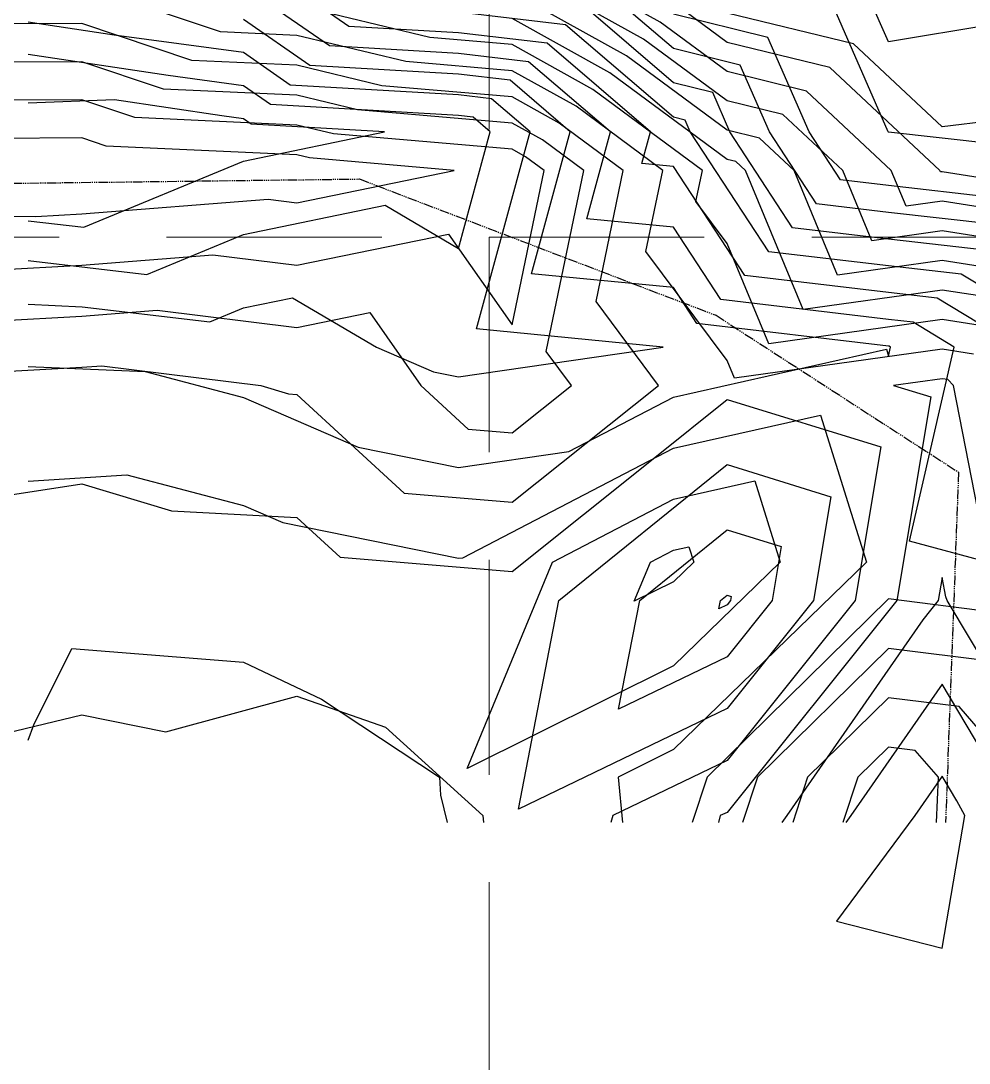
# Model space of a CAD drawing. Header units: inches. Extents: x 2468858 to 2474627, y 7110391 to 7114000.
# Drawn here: x 2470169.3 to 2470257.5, y 7111218.4 to 7111315.3 of the extents above; entities that cross this region are included whole.
import ezdxf

# ---------------------------------------------------------------- set-up
doc = ezdxf.new("R2010")
doc.units = ezdxf.units.IN
doc.header["$MEASUREMENT"] = 0
doc.linetypes.add('FL1', pattern=[1.2, 0.9, -0.075, 0, -0.075, 0, -0.075, 0, -0.075])
doc.linetypes.add('HIDDEN', pattern=[0.375, 0.25, -0.125])
for name, color, linetype in [('contours', 35, 'Continuous'), ('CREEK_FL', 250, 'FL1'), ('GRID', 254, 'HIDDEN'), ('SODDED LOT', 2, 'Continuous')]:
    doc.layers.add(name, color=color, linetype=linetype)

msp = doc.modelspace()

# ---------------------------------------------------------------- hatches: boundary and pattern name
at = {"layer": 'SODDED LOT'}
h = msp.add_hatch(dxfattribs=at)
h.set_pattern_fill('ANSI31', color=256, scale=30, style=0)
h.set_pattern_definition([(45, (0, 0), (-2.6516504294, 2.6516504294), [])])
h.paths.add_polyline_path([(2473645.39, 7113690.662), (2473644.98, 7113704.579), (2473380.055, 7113706.217), (2473375.551, 7113692.299), (2473381.693, 7113694.755), (2473634.334, 7113693.937)])
h.paths.add_polyline_path([(2473661.809, 7113026.941), (2473687.471, 7113025.608), (2473728.462, 7113019.278), (2473771.121, 7113012.615), (2473800.781, 7113000.621), (2473816.112, 7112991.959), (2473817.619, 7112992.3), (2473826.576, 7112958.987), (2473778.331, 7112869.435), (2473754.227, 7112818.273), (2473704.863, 7112707.307), (2473675.949, 7112628.52), (2473649.367, 7112551.597), (2473609.354, 7112401.129), (2473621.994, 7112397.241), (2473660.238, 7112541.419), (2473686.99, 7112623.569), (2473721.048, 7112713.976), (2473756.536, 7112795.8), (2473776.215, 7112842.137), (2473803.695, 7112892.8), (2473821.264, 7112931.754), (2473838.194, 7112953.92), (2473843.825, 7112970.358), (2473841.572, 7112984.994), (2473834.364, 7112995.802), (2473821.751, 7113003.457), (2473803.506, 7113011.563), (2473780.756, 7113020.12), (2473754.177, 7113027.776), (2473717.913, 7113032.729), (2473683.75, 7113037.762), (2473675.216, 7113037.54), (2473668.455, 7113034.66), (2473663.024, 7113029.009)])
h.paths.add_polyline_path([(2473971.465, 7113199.84), (2473953.303, 7113211.944), (2473941.195, 7113192.086), (2473861.097, 7113065.572), (2473810.525, 7113087.5), (2473761.172, 7113101.509), (2473720.958, 7113106.991), (2473697.201, 7113110.438), (2473674.116, 7113113.735), (2473679.513, 7113105.343), (2473686.708, 7113099.949), (2473703.497, 7113097.551), (2473742.472, 7113092.156), (2473787.443, 7113083.165), (2473826.418, 7113069.978), (2473851.002, 7113058.589), (2473862.395, 7113053.195), (2473874.387, 7113053.494), (2473885.779, 7113058.29), (2473895.973, 7113069.679), (2473937.946, 7113137.712), (2473969.871, 7113198.613)])
h.paths.add_polyline_path([(2474189.417, 7113705.552), (2474212.713, 7113695.294), (2474173.054, 7113585.508), (2474125.455, 7113471.585), (2474078.435, 7113374.029), (2473995.236, 7113231.376), (2473980.718, 7113211.839), (2473961.732, 7113224.12), (2474019.248, 7113316.226), (2474060.012, 7113393.26), (2474123.112, 7113524.999), (2474155.499, 7113608.174)])
h.paths.add_polyline_path([(2472149.873, 7113580.614), (2472139.149, 7113587.251), (2472148.341, 7113599.503), (2472129.956, 7113617.372), (2472301.037, 7113620.945), (2472421.049, 7113670.465), (2472435.859, 7113657.702), (2472418.496, 7113656.681), (2472386.322, 7113644.429), (2472349.553, 7113630.645), (2472301.037, 7113613.798), (2472253.543, 7113608.182), (2472206.049, 7113607.672), (2472182.046, 7113606.651), (2472168.769, 7113602.567), (2472156.001, 7113590.314)])
h.paths.add_polyline_path([(2472770.944, 7113693.31), (2472783.831, 7113696.402), (2473029.188, 7113695.371), (2473046.198, 7113689.703), (2473045.683, 7113705.677), (2472771.46, 7113707.223)])
h.paths.add_polyline_path([(2472613.256, 7113048.108), (2472742.649, 7113047.887), (2472742.87, 7112984.098), (2472740.212, 7112975.017), (2472732.235, 7112966.822), (2472722.708, 7112964.607), (2472628.322, 7112964.829), (2472620.346, 7112967.708), (2472615.693, 7112974.131), (2472614.142, 7112982.326), (2472613.256, 7112995.172)])
h.paths.add_polyline_path([(2471336.503, 7111475.41), (2471335.525, 7111275.422), (2470491.656, 7111254.319), (2470479.592, 7111328.941), (2470466.019, 7111461.602), (2470553.435, 7111470.896), (2470638.396, 7111473.121)])
h.paths.add_polyline_path([(2473446.67, 7112356.475), (2473471.901, 7112308.471), (2473532.945, 7112257.212), (2473501.202, 7112186.425), (2473329.467, 7112103.434), (2473116.222, 7112035.902), (2473103.199, 7112106.689), (2473072.635, 7112126.647), (2472815.114, 7111934.941), (2472802.329, 7111780.663), (2472622.312, 7111675.222), (2472617.639, 7111803.674), (2472501.022, 7111721.103), (2472320.824, 7111594.384), (2472182.919, 7111519.021), (2472068.918, 7111484.097), (2471932.851, 7111463.878), (2471923.658, 7111337.048), (2471693.816, 7111327.858), (2471696.081, 7111477.569), (2471836.919, 7111477.569), (2471858.778, 7111468.516), (2471876.578, 7111467.891), (2471898.126, 7111477.881), (2471906.245, 7111490.368), (2471909.368, 7111504.104), (2471908.119, 7111517.839), (2471903.747, 7111528.765), (2471899.687, 7111538.755), (2471899.784, 7111997.708), (2471902.818, 7112006.804), (2471908.608, 7112013.145), (2471915.227, 7112016.453), (2471926.257, 7112016.453), (2472502.65, 7112016.183), (2472510.043, 7112014.974), (2472516.227, 7112010.27), (2472519.857, 7112006.239), (2472597.233, 7111900.262), (2472601.633, 7111894.003), (2472601.971, 7111890.788), (2472601.971, 7111885.882), (2472602.141, 7111880.638), (2472603.494, 7111873.533), (2472605.525, 7111864.06), (2472610.94, 7111855.263), (2472618.725, 7111847.65), (2472625.663, 7111842.744), (2472634.125, 7111839.53), (2472648.17, 7111837.162), (2472661.032, 7111839.361), (2472670.847, 7111843.928), (2472681.248, 7111852.18), (2472689.318, 7111863.682), (2472693.244, 7111876.127), (2472698.538, 7111882.816), (2472979.471, 7112088.658), (2473047.701, 7112135.281), (2473102.113, 7112161.182), (2473168.616, 7112185.357), (2473235.478, 7112199.354), (2473286.974, 7112219.374), (2473338.947, 7112250.356), (2473378.045, 7112286.581), (2473406.654, 7112322.33), (2473434.971, 7112369.644)])
h.paths.add_polyline_path([(2469394.725, 7112321.676), (2469408.624, 7112317.353), (2469404.609, 7112306.546), (2469398.277, 7112300.525), (2469390.555, 7112297.129), (2469383.914, 7112297.746), (2469371.405, 7112301.143), (2469261.634, 7112337.751), (2469252.633, 7112344.022), (2469246.905, 7112352.883), (2469243.905, 7112361.063), (2469244.314, 7112369.379), (2469247.041, 7112379.876), (2469254.133, 7112392.282), (2469258.633, 7112404.825), (2469259.861, 7112413.959), (2469268.32, 7112441.055), (2469285.096, 7112497.601), (2469297.507, 7112549.941), (2469306.039, 7112604.22), (2469344.047, 7112603.833), (2469331.637, 7112539.473), (2469306.039, 7112437.894), (2469285.484, 7112378.575), (2469297.119, 7112353.374)])
h.paths.add_polyline_path([(2469215.25, 7111699.107), (2469133.16, 7111698.799), (2469133.122, 7111837.42), (2469136.779, 7111854.072), (2469131.497, 7111869.099), (2469132.542, 7111935.146), (2469148.788, 7112051.429), (2469175.431, 7112146.923), (2469214.079, 7112259.786), (2469218.218, 7112266.725), (2469223.725, 7112271.916), (2469228.76, 7112275.219), (2469234.896, 7112277.106), (2469242.606, 7112277.421), (2469249.214, 7112276.005), (2469256.451, 7112274.118), (2469362.496, 7112239.201), (2469368.947, 7112235.111), (2469372.093, 7112231.494), (2469374.611, 7112225.045), (2469375.555, 7112217.024), (2469372.566, 7112206.8), (2469260.699, 7112244.706), (2469237.571, 7112231.809), (2469223.883, 7112159.458), (2469213.798, 7112077.451), (2469211.785, 7111997.376), (2469212.59, 7111919.312)])
edge = h.paths.add_edge_path()
edge.add_line((2469946.693, 7111538.545), (2469944.938, 7111523.504))
edge.add_line((2469944.938, 7111523.504), (2469929.501, 7111368.536))
edge.add_line((2469929.501, 7111368.536), (2469627.825, 7111363.407))
edge.add_line((2469627.825, 7111363.407), (2469640.138, 7111528.556))
edge.add_line((2469640.138, 7111528.556), (2469611.098, 7111528.958))
edge.add_line((2469611.098, 7111528.958), (2469563.64, 7111542.058))
edge.add_line((2469563.64, 7111542.058), (2469395.722, 7111608.85))
edge.add_line((2469395.722, 7111608.85), (2469312.313, 7111524.841))
edge.add_line((2469312.313, 7111524.841), (2469259.937, 7111580.22))
edge.add_line((2469259.937, 7111580.22), (2469329.015, 7111646.449))
edge.add_line((2469329.015, 7111646.449), (2469327.644, 7111656.689))
edge.add_line((2469327.644, 7111656.689), (2469327.342, 7111668.014))
edge.add_line((2469327.342, 7111668.014), (2469328.702, 7111676.319))
edge.add_line((2469328.702, 7111676.319), (2469331.572, 7111684.926))
edge.add_line((2469331.572, 7111684.926), (2469335.65, 7111692.023))
edge.add_line((2469335.65, 7111692.023), (2469336.859, 7111699.724))
edge.add_line((2469336.859, 7111699.724), (2469350.604, 7111699.875))
edge.add_line((2469350.604, 7111699.875), (2469349.094, 7111695.194))
edge.add_line((2469349.094, 7111695.194), (2469344.26, 7111688.248))
edge.add_line((2469344.26, 7111688.248), (2469339.88, 7111679.792))
edge.add_arc((2469382.623, 7111662.985), 45.929, 158.53426, 290.61035)
edge.add_arc((2469402.887, 7111601.899), 18.555, 61.3608, 102.7575, ccw=False)
edge.add_line((2469411.78, 7111618.184), (2469554.003, 7111560.869))
edge.add_line((2469554.003, 7111560.869), (2469580.434, 7111552.505))
edge.add_line((2469580.434, 7111552.505), (2469597.928, 7111547.753))
edge.add_line((2469597.928, 7111547.753), (2469618.844, 7111543.761))
edge.add_line((2469618.844, 7111543.761), (2469652.776, 7111539.883))
edge.add_line((2469652.776, 7111539.883), (2469702.999, 7111539.883))
edge.add_line((2469702.999, 7111539.883), (2469903.741, 7111540.586))
edge.add_line((2469903.741, 7111540.586), (2469929.647, 7111539.769))
edge.add_line((2469929.647, 7111539.769), (2469946.693, 7111538.545))

# ---------------------------------------------------------------- linework, layer by layer
at = {"layer": 'contours', "color": 35}
for p, q in [((2470199.817, 7111314.817, 574), (2470190, 7111321.615, 574)), ((2470199.817, 7111314.817, 574), (2470190, 7111321.615, 574)), ((2470228.77, 7111315.204, 578), (2470217.561, 7111321.423, 578)), ((2470250, 7111313.369, 581), (2470246.461, 7111321.461, 581)), ((2470250, 7111313.369, 581), (2470246.461, 7111321.461, 581)), ((2470227.206, 7111313.64, 577), (2470214.989, 7111320.418, 577)), ((2470187.872, 7111314.306, 573), (2470174.989, 7111318.623, 573)), ((2470197.998, 7111312.998, 573), (2470190, 7111318.536, 573)), ((2470197.998, 7111312.998, 573), (2470190, 7111318.536, 573)), ((2470230, 7111312.75, 577), (2470223.403, 7111318.403, 577)), ((2470230, 7111312.75, 577), (2470223.403, 7111318.403, 577)), ((2470249.978, 7111305, 580), (2470243.9, 7111318.9, 580)), ((2470225.642, 7111312.076, 576), (2470214.989, 7111317.986, 576)), ((2470207.345, 7111313.779, 574), (2470194.989, 7111316.755, 574)), ((2470230, 7111309.556, 576), (2470221.683, 7111316.683, 576)), ((2470230, 7111309.556, 576), (2470221.683, 7111316.683, 576)), ((2470234.989, 7111313.328, 579), (2470230.334, 7111316.768, 579)), ((2470196.179, 7111311.179, 572), (2470190, 7111315.457, 572)), ((2470196.179, 7111311.179, 572), (2470190, 7111315.457, 572)), ((2470219.963, 7111314.963, 575), (2470210, 7111316.149, 575)), ((2470224.077, 7111310.511, 575), (2470214.989, 7111315.554, 575)), ((2470238.777, 7111313.777, 578), (2470230, 7111315.943, 578)), ((2470238.777, 7111313.777, 578), (2470230, 7111315.943, 578)), ((2470246.746, 7111313.18, 580), (2470234.989, 7111316.049, 580)), ((2470174.989, 7111315.078, 572), (2470168.615, 7111315.049, 572)), ((2470177.994, 7111314.005, 571), (2470170, 7111315.207, 571)), ((2470177.994, 7111314.005, 571), (2470170, 7111315.207, 571)), ((2470185.216, 7111311.65, 572), (2470174.989, 7111315.078, 572)), ((2470210, 7111314.224, 574), (2470199.817, 7111314.817, 574)), ((2470210, 7111314.224, 574), (2470199.817, 7111314.817, 574)), ((2470230, 7111306.362, 575), (2470219.963, 7111314.963, 575)), ((2470234.989, 7111310.608, 578), (2470228.77, 7111315.204, 578)), ((2470260.039, 7111315.039, 581), (2470250, 7111313.369, 581)), ((2470260.039, 7111315.039, 581), (2470250, 7111313.369, 581)), ((2470190, 7111312.379, 571), (2470177.994, 7111314.005, 571)), ((2470190, 7111312.379, 571), (2470177.994, 7111314.005, 571)), ((2470194.989, 7111313.976, 573), (2470187.872, 7111314.306, 573)), ((2470205.105, 7111311.539, 573), (2470194.989, 7111313.976, 573)), ((2470214.989, 7111313.121, 574), (2470207.345, 7111313.779, 574)), ((2470218.243, 7111313.243, 574), (2470210, 7111314.224, 574)), ((2470218.243, 7111313.243, 574), (2470210, 7111314.224, 574)), ((2470234.989, 7111307.887, 577), (2470227.206, 7111313.64, 577)), ((2470242.615, 7111305, 578), (2470238.777, 7111313.777, 578)), ((2470242.615, 7111305, 578), (2470238.777, 7111313.777, 578)), ((2470210, 7111312.299, 573), (2470197.998, 7111312.998, 573)), ((2470210, 7111312.299, 573), (2470197.998, 7111312.998, 573)), ((2470222.513, 7111308.947, 574), (2470214.989, 7111313.121, 574)), ((2470227.862, 7111305, 574), (2470218.243, 7111313.243, 574)), ((2470227.862, 7111305, 574), (2470218.243, 7111313.243, 574)), ((2470236.215, 7111311.215, 577), (2470230, 7111312.75, 577)), ((2470236.215, 7111311.215, 577), (2470230, 7111312.75, 577)), ((2470244.559, 7111310.993, 579), (2470234.989, 7111313.328, 579)), ((2470254.989, 7111305.467, 580), (2470246.746, 7111313.18, 580)), ((2470174.989, 7111311.532, 571), (2470165.053, 7111311.487, 571)), ((2470183.003, 7111310.248, 570), (2470170, 7111312.204, 570)), ((2470182.56, 7111308.994, 571), (2470174.989, 7111311.532, 571)), ((2470194.989, 7111311.197, 572), (2470185.216, 7111311.65, 572)), ((2470194.36, 7111309.36, 571), (2470190, 7111312.379, 571)), ((2470194.36, 7111309.36, 571), (2470190, 7111312.379, 571)), ((2470214.989, 7111310.689, 573), (2470205.105, 7111311.539, 573)), ((2470216.523, 7111311.523, 573), (2470210, 7111312.299, 573)), ((2470216.523, 7111311.523, 573), (2470210, 7111312.299, 573)), ((2470224.134, 7111305, 573), (2470216.523, 7111311.523, 573)), ((2470224.134, 7111305, 573), (2470216.523, 7111311.523, 573)), ((2470234.989, 7111305.167, 576), (2470225.642, 7111312.076, 576)), ((2470202.866, 7111309.3, 572), (2470194.989, 7111311.197, 572)), ((2470210, 7111310.375, 572), (2470196.179, 7111311.179, 572)), ((2470210, 7111310.375, 572), (2470196.179, 7111311.179, 572)), ((2470220.949, 7111307.383, 573), (2470214.989, 7111310.689, 573)), ((2470234.989, 7111302.446, 575), (2470224.077, 7111310.511, 575)), ((2470242.372, 7111308.806, 578), (2470234.989, 7111310.608, 578)), ((2470238.933, 7111305, 577), (2470236.215, 7111311.215, 577)), ((2470238.933, 7111305, 577), (2470236.215, 7111311.215, 577)), ((2470254.787, 7111301.423, 579), (2470244.559, 7111310.993, 579)), ((2470190, 7111309.3, 570), (2470183.003, 7111310.248, 570)), ((2470214.803, 7111309.803, 572), (2470210, 7111310.375, 572)), ((2470214.803, 7111309.803, 572), (2470210, 7111310.375, 572)), ((2470220.407, 7111305, 572), (2470214.803, 7111309.803, 572)), ((2470220.407, 7111305, 572), (2470214.803, 7111309.803, 572)), ((2470233.654, 7111308.654, 576), (2470230, 7111309.556, 576)), ((2470233.654, 7111308.654, 576), (2470230, 7111309.556, 576)), ((2470194.989, 7111308.419, 571), (2470182.56, 7111308.994, 571)), ((2470192.541, 7111307.541, 570), (2470190, 7111309.3, 570)), ((2470210, 7111308.45, 571), (2470194.36, 7111309.36, 571)), ((2470210, 7111308.45, 571), (2470194.36, 7111309.36, 571)), ((2470214.989, 7111308.257, 572), (2470202.866, 7111309.3, 572)), ((2470232.693, 7111301.423, 574), (2470222.513, 7111308.947, 574)), ((2470235.251, 7111305, 576), (2470233.654, 7111308.654, 576)), ((2470235.251, 7111305, 576), (2470233.654, 7111308.654, 576)), ((2470250.263, 7111301.423, 578), (2470242.372, 7111308.806, 578)), ((2470174.989, 7111307.986, 570), (2470161.491, 7111307.925, 570)), ((2470178.031, 7111307.992, 569), (2470170, 7111307.674, 569)), ((2470178.031, 7111307.992, 569), (2470170, 7111307.674, 569)), ((2470179.904, 7111306.338, 570), (2470174.989, 7111307.986, 570)), ((2470188.013, 7111306.49, 569), (2470178.031, 7111307.992, 569)), ((2470188.013, 7111306.49, 569), (2470178.031, 7111307.992, 569)), ((2470200.626, 7111307.06, 571), (2470194.989, 7111308.419, 571)), ((2470213.083, 7111308.083, 571), (2470210, 7111308.45, 571)), ((2470213.083, 7111308.083, 571), (2470210, 7111308.45, 571)), ((2470216.68, 7111305, 571), (2470213.083, 7111308.083, 571)), ((2470216.68, 7111305, 571), (2470213.083, 7111308.083, 571)), ((2470219.384, 7111305.818, 572), (2470214.989, 7111308.257, 572)), ((2470240.185, 7111306.619, 577), (2470234.989, 7111307.887, 577)), ((2470210, 7111306.525, 570), (2470192.541, 7111307.541, 570)), ((2470214.989, 7111305.825, 571), (2470200.626, 7111307.06, 571)), ((2470229.012, 7111301.423, 573), (2470220.949, 7111307.383, 573)), ((2470245.739, 7111301.423, 577), (2470240.185, 7111306.619, 577)), ((2470194.989, 7111305.64, 570), (2470179.904, 7111306.338, 570)), ((2470190, 7111306.221, 569), (2470188.013, 7111306.49, 569)), ((2470190, 7111306.221, 569), (2470188.013, 7111306.49, 569)), ((2470190.722, 7111305.722, 569), (2470190, 7111306.221, 569)), ((2470190.722, 7111305.722, 569), (2470190, 7111306.221, 569)), ((2470203.125, 7111305, 569), (2470190.722, 7111305.722, 569)), ((2470203.125, 7111305, 569), (2470190.722, 7111305.722, 569)), ((2470211.363, 7111306.363, 570), (2470210, 7111306.525, 570)), ((2470212.953, 7111305, 570), (2470211.363, 7111306.363, 570)), ((2470217.82, 7111304.254, 571), (2470214.989, 7111305.825, 571)), ((2470225.332, 7111301.423, 572), (2470219.384, 7111305.818, 572)), ((2470231.092, 7111306.092, 575), (2470230, 7111306.362, 575)), ((2470231.57, 7111305, 575), (2470231.092, 7111306.092, 575)), ((2470259.613, 7111306.047, 580), (2470254.989, 7111305.467, 580)), ((2470190, 7111302.292, 569), (2470203.125, 7111305, 569)), ((2470190, 7111302.292, 569), (2470203.125, 7111305, 569)), ((2470198.387, 7111304.821, 570), (2470194.989, 7111305.64, 570)), ((2470214.989, 7111303.393, 570), (2470198.387, 7111304.821, 570)), ((2470210, 7111294.175, 570), (2470212.953, 7111305, 570)), ((2470211.684, 7111286.684, 571), (2470216.68, 7111305, 571)), ((2470211.684, 7111286.684, 571), (2470216.68, 7111305, 571)), ((2470216.809, 7111291.809, 572), (2470220.407, 7111305, 572)), ((2470216.809, 7111291.809, 572), (2470220.407, 7111305, 572)), ((2470221.934, 7111296.934, 573), (2470224.134, 7111305, 573)), ((2470221.934, 7111296.934, 573), (2470224.134, 7111305, 573)), ((2470227.06, 7111302.06, 574), (2470227.862, 7111305, 574)), ((2470227.06, 7111302.06, 574), (2470227.862, 7111305, 574)), ((2470238.863, 7111293.863, 575), (2470231.57, 7111305, 575)), ((2470237.998, 7111304.432, 576), (2470234.989, 7111305.167, 576)), ((2470241.088, 7111296.088, 576), (2470235.251, 7111305, 576)), ((2470241.088, 7111296.088, 576), (2470235.251, 7111305, 576)), ((2470243.312, 7111298.312, 577), (2470238.933, 7111305, 577)), ((2470243.312, 7111298.312, 577), (2470238.933, 7111305, 577)), ((2470245.537, 7111300.537, 578), (2470242.615, 7111305, 578)), ((2470245.537, 7111300.537, 578), (2470242.615, 7111305, 578)), ((2470249.987, 7111304.987, 580), (2470249.978, 7111305, 580)), ((2470250, 7111304.985, 580), (2470249.987, 7111304.987, 580)), ((2470267.94, 7111302.94, 580), (2470250, 7111304.985, 580)), ((2470174.989, 7111304.44, 569), (2470157.929, 7111304.362, 569)), ((2470177.249, 7111303.683, 569), (2470174.989, 7111304.44, 569)), ((2470221.651, 7111301.423, 571), (2470217.82, 7111304.254, 571)), ((2470241.215, 7111301.423, 576), (2470237.998, 7111304.432, 576)), ((2470194.989, 7111302.861, 569), (2470177.249, 7111303.683, 569)), ((2470196.147, 7111302.581, 569), (2470194.989, 7111302.861, 569)), ((2470216.256, 7111302.69, 570), (2470214.989, 7111303.393, 570)), ((2470175.15, 7111296.137, 569), (2470190, 7111302.292, 569)), ((2470175.15, 7111296.137, 569), (2470190, 7111302.292, 569)), ((2470209.62, 7111301.423, 569), (2470196.147, 7111302.581, 569)), ((2470217.97, 7111301.423, 570), (2470216.256, 7111302.69, 570)), ((2470230, 7111301.775, 574), (2470227.06, 7111302.06, 574)), ((2470230, 7111301.775, 574), (2470227.06, 7111302.06, 574)), ((2470236.638, 7111291.638, 574), (2470230, 7111301.775, 574)), ((2470236.638, 7111291.638, 574), (2470230, 7111301.775, 574)), ((2470235.812, 7111302.246, 575), (2470234.989, 7111302.446, 575)), ((2470236.691, 7111301.423, 575), (2470235.812, 7111302.246, 575)), ((2470194.989, 7111298.419, 569), (2470209.62, 7111301.423, 569)), ((2470214.989, 7111287.049, 570), (2470217.97, 7111301.423, 570)), ((2470218.16, 7111284.594, 571), (2470221.651, 7111301.423, 571)), ((2470222.804, 7111289.238, 572), (2470225.332, 7111301.423, 572)), ((2470227.448, 7111293.882, 573), (2470229.012, 7111301.423, 573)), ((2470232.092, 7111298.526, 574), (2470232.693, 7111301.423, 574)), ((2470242.06, 7111288.494, 575), (2470236.691, 7111301.423, 575)), ((2470245.257, 7111291.691, 576), (2470241.215, 7111301.423, 576)), ((2470248.453, 7111294.887, 577), (2470245.739, 7111301.423, 577)), ((2470251.65, 7111298.084, 578), (2470250.263, 7111301.423, 578)), ((2470254.846, 7111301.28, 579), (2470254.787, 7111301.423, 579)), ((2470254.989, 7111301.3, 579), (2470254.846, 7111301.28, 579)), ((2470272.163, 7111298.597, 579), (2470254.989, 7111301.3, 579)), ((2470250, 7111300.009, 578), (2470245.537, 7111300.537, 578)), ((2470250, 7111300.009, 578), (2470245.537, 7111300.537, 578)), ((2470263.473, 7111298.473, 578), (2470250, 7111300.009, 578)), ((2470263.473, 7111298.473, 578), (2470250, 7111300.009, 578)), ((2470174.989, 7111297.378, 569), (2470192.317, 7111298.751, 569)), ((2470190, 7111295.464, 570), (2470203.185, 7111298.185, 570)), ((2470192.317, 7111298.751, 569), (2470194.989, 7111298.419, 569)), ((2470203.185, 7111298.185, 570), (2470210, 7111294.175, 570)), ((2470234.989, 7111294.629, 574), (2470232.092, 7111298.526, 574)), ((2470250, 7111297.521, 577), (2470243.312, 7111298.312, 577)), ((2470250, 7111297.521, 577), (2470243.312, 7111298.312, 577)), ((2470254.989, 7111298.551, 578), (2470251.65, 7111298.084, 578)), ((2470269.787, 7111296.221, 578), (2470254.989, 7111298.551, 578)), ((2470154.989, 7111297.242, 569), (2470170.706, 7111297.14, 569)), ((2470170.706, 7111297.14, 569), (2470174.989, 7111297.378, 569)), ((2470230, 7111296.153, 573), (2470221.934, 7111296.934, 573)), ((2470230, 7111296.153, 573), (2470221.934, 7111296.934, 573)), ((2470261.24, 7111296.24, 577), (2470250, 7111297.521, 577)), ((2470261.24, 7111296.24, 577), (2470250, 7111297.521, 577)), ((2470170, 7111296.747, 569), (2470175.15, 7111296.137, 569)), ((2470170, 7111296.747, 569), (2470175.15, 7111296.137, 569)), ((2470234.413, 7111289.413, 573), (2470230, 7111296.153, 573)), ((2470234.413, 7111289.413, 573), (2470230, 7111296.153, 573)), ((2470250, 7111295.033, 576), (2470241.088, 7111296.088, 576)), ((2470250, 7111295.033, 576), (2470241.088, 7111296.088, 576)), ((2470181.014, 7111291.74, 570), (2470190, 7111295.464, 570)), ((2470194.989, 7111292.615, 570), (2470209.072, 7111295.506, 570)), ((2470209.072, 7111295.506, 570), (2470214.989, 7111287.049, 570)), ((2470254.989, 7111295.801, 577), (2470248.453, 7111294.887, 577)), ((2470259.006, 7111294.006, 576), (2470250, 7111295.033, 576)), ((2470259.006, 7111294.006, 576), (2470250, 7111295.033, 576)), ((2470267.412, 7111293.845, 577), (2470254.989, 7111295.801, 577)), ((2470238.864, 7111285.298, 574), (2470234.989, 7111294.629, 574)), ((2470170, 7111293.044, 570), (2470181.014, 7111291.74, 570)), ((2470174.989, 7111292.624, 570), (2470187.154, 7111293.588, 570)), ((2470187.154, 7111293.588, 570), (2470194.989, 7111292.615, 570)), ((2470234.989, 7111283.735, 573), (2470227.448, 7111293.882, 573)), ((2470250, 7111292.545, 575), (2470238.863, 7111293.863, 575)), ((2470254.989, 7111293.052, 576), (2470245.257, 7111291.691, 576)), ((2470265.036, 7111291.47, 576), (2470254.989, 7111293.052, 576)), ((2470165.673, 7111292.107, 570), (2470174.989, 7111292.624, 570)), ((2470256.773, 7111291.773, 575), (2470250, 7111292.545, 575)), ((2470230, 7111290.531, 572), (2470216.809, 7111291.809, 572)), ((2470230, 7111290.531, 572), (2470216.809, 7111291.809, 572)), ((2470250, 7111290.057, 574), (2470236.638, 7111291.638, 574)), ((2470250, 7111290.057, 574), (2470236.638, 7111291.638, 574)), ((2470267.9, 7111285, 575), (2470256.773, 7111291.773, 575)), ((2470232.189, 7111287.189, 572), (2470230, 7111290.531, 572)), ((2470232.189, 7111287.189, 572), (2470230, 7111290.531, 572)), ((2470254.989, 7111290.302, 575), (2470242.06, 7111288.494, 575)), ((2470262.66, 7111289.094, 575), (2470254.989, 7111290.302, 575)), ((2470190, 7111288.637, 571), (2470194.582, 7111289.582, 571)), ((2470190, 7111288.637, 571), (2470194.582, 7111289.582, 571)), ((2470194.582, 7111289.582, 571), (2470202.37, 7111285, 571)), ((2470194.582, 7111289.582, 571), (2470202.37, 7111285, 571)), ((2470228.612, 7111281.423, 572), (2470222.804, 7111289.238, 572)), ((2470250, 7111287.569, 573), (2470234.413, 7111289.413, 573)), ((2470250, 7111287.569, 573), (2470234.413, 7111289.413, 573)), ((2470254.54, 7111289.54, 574), (2470250, 7111290.057, 574)), ((2470254.54, 7111289.54, 574), (2470250, 7111290.057, 574)), ((2470261.998, 7111285, 574), (2470254.54, 7111289.54, 574)), ((2470261.998, 7111285, 574), (2470254.54, 7111289.54, 574)), ((2470170, 7111288.973, 571), (2470175.007, 7111288.748, 571)), ((2470170, 7111288.973, 571), (2470175.007, 7111288.748, 571)), ((2470174.989, 7111287.87, 571), (2470181.991, 7111288.425, 571)), ((2470175.007, 7111288.748, 571), (2470186.877, 7111287.342, 571)), ((2470175.007, 7111288.748, 571), (2470186.877, 7111287.342, 571)), ((2470181.991, 7111288.425, 571), (2470194.989, 7111286.81, 571)), ((2470186.877, 7111287.342, 571), (2470190, 7111288.637, 571)), ((2470186.877, 7111287.342, 571), (2470190, 7111288.637, 571)), ((2470194.989, 7111286.81, 571), (2470201.768, 7111288.202, 571)), ((2470201.768, 7111288.202, 571), (2470206.511, 7111281.423, 571)), ((2470160.641, 7111287.075, 571), (2470174.989, 7111287.87, 571)), ((2470254.989, 7111287.552, 574), (2470238.864, 7111285.298, 574)), ((2470252.306, 7111287.306, 573), (2470250, 7111287.569, 573)), ((2470252.306, 7111287.306, 573), (2470250, 7111287.569, 573)), ((2470256.095, 7111285, 573), (2470252.306, 7111287.306, 573)), ((2470256.095, 7111285, 573), (2470252.306, 7111287.306, 573)), ((2470260.285, 7111286.719, 574), (2470254.989, 7111287.552, 574)), ((2470229.057, 7111285, 571), (2470211.684, 7111286.684, 571)), ((2470229.057, 7111285, 571), (2470211.684, 7111286.684, 571)), ((2470250, 7111285.081, 572), (2470232.189, 7111287.189, 572)), ((2470250, 7111285.081, 572), (2470232.189, 7111287.189, 572)), ((2470202.37, 7111285, 571), (2470207.697, 7111282.697, 571)), ((2470202.37, 7111285, 571), (2470207.697, 7111282.697, 571)), ((2470210, 7111282.228, 571), (2470229.057, 7111285, 571)), ((2470210, 7111282.228, 571), (2470229.057, 7111285, 571)), ((2470220.517, 7111281.423, 571), (2470218.16, 7111284.594, 571)), ((2470230, 7111280.335, 572), (2470249.8, 7111284.8, 572)), ((2470230, 7111280.335, 572), (2470249.8, 7111284.8, 572)), ((2470254.989, 7111284.803, 573), (2470235.667, 7111282.101, 573)), ((2470249.8, 7111284.8, 572), (2470250, 7111284.162, 572)), ((2470249.8, 7111284.8, 572), (2470250, 7111284.162, 572)), ((2470250.073, 7111285.073, 572), (2470250, 7111285.081, 572)), ((2470250.073, 7111285.073, 572), (2470250, 7111285.081, 572)), ((2470250, 7111284.162, 572), (2470250.193, 7111285, 572)), ((2470250, 7111284.162, 572), (2470250.193, 7111285, 572)), ((2470250.193, 7111285, 572), (2470250.073, 7111285.073, 572)), ((2470250.193, 7111285, 572), (2470250.073, 7111285.073, 572)), ((2470251.939, 7111266.939, 573), (2470256.095, 7111285, 573)), ((2470251.939, 7111266.939, 573), (2470256.095, 7111285, 573)), ((2470257.909, 7111284.343, 573), (2470254.989, 7111284.803, 573)), ((2470235.667, 7111282.101, 573), (2470234.989, 7111283.735, 573)), ((2470155.608, 7111282.042, 572), (2470174.989, 7111283.116, 572)), ((2470170, 7111283.203, 572), (2470180.858, 7111282.715, 572)), ((2470170, 7111283.203, 572), (2470180.858, 7111282.715, 572)), ((2470174.989, 7111283.116, 572), (2470176.828, 7111283.262, 572)), ((2470176.828, 7111283.262, 572), (2470191.634, 7111281.423, 572)), ((2470180.858, 7111282.715, 572), (2470190, 7111280.308, 572)), ((2470180.858, 7111282.715, 572), (2470190, 7111280.308, 572)), ((2470207.697, 7111282.697, 571), (2470210, 7111282.228, 571)), ((2470207.697, 7111282.697, 571), (2470210, 7111282.228, 571)), ((2470191.634, 7111281.423, 572), (2470194.207, 7111280.641, 572)), ((2470206.511, 7111281.423, 571), (2470210.923, 7111277.357, 571)), ((2470214.989, 7111270.577, 572), (2470228.612, 7111281.423, 572)), ((2470214.989, 7111277.022, 571), (2470220.517, 7111281.423, 571)), ((2470254.989, 7111282.053, 572), (2470250.478, 7111281.423, 572)), ((2470250.478, 7111281.423, 572), (2470253.924, 7111280.358, 572)), ((2470255.534, 7111281.967, 572), (2470254.989, 7111282.053, 572)), ((2470256.032, 7111281.423, 572), (2470255.534, 7111281.967, 572)), ((2470259.145, 7111265.579, 572), (2470256.032, 7111281.423, 572)), ((2470194.207, 7111280.641, 572), (2470194.989, 7111280.601, 572)), ((2470194.989, 7111280.601, 572), (2470204.97, 7111271.404, 572)), ((2470190, 7111280.308, 572), (2470200.688, 7111275.688, 572)), ((2470190, 7111280.308, 572), (2470200.688, 7111275.688, 572)), ((2470220.286, 7111275.286, 572), (2470230, 7111280.335, 572)), ((2470220.286, 7111275.286, 572), (2470230, 7111280.335, 572)), ((2470228.278, 7111274.712, 573), (2470234.989, 7111280.133, 573)), ((2470234.989, 7111280.133, 573), (2470249.285, 7111275.719, 573)), ((2470253.924, 7111280.358, 572), (2470250.765, 7111261.423, 572)), ((2470230, 7111275.593, 573), (2470243.678, 7111278.678, 573)), ((2470230, 7111275.593, 573), (2470243.678, 7111278.678, 573)), ((2470243.678, 7111278.678, 573), (2470247.966, 7111265, 573)), ((2470243.678, 7111278.678, 573), (2470247.966, 7111265, 573)), ((2470210.923, 7111277.357, 571), (2470214.989, 7111277.022, 571)), ((2470200.688, 7111275.688, 572), (2470210, 7111273.79, 572)), ((2470200.688, 7111275.688, 572), (2470210, 7111273.79, 572)), ((2470249.285, 7111275.719, 573), (2470246.899, 7111261.423, 573)), ((2470210, 7111273.79, 572), (2470220.286, 7111275.286, 572)), ((2470210, 7111273.79, 572), (2470220.286, 7111275.286, 572)), ((2470210.412, 7111265.412, 573), (2470230, 7111275.593, 573)), ((2470210.412, 7111265.412, 573), (2470230, 7111275.593, 573)), ((2470214.989, 7111264.133, 573), (2470228.278, 7111274.712, 573)), ((2470219.345, 7111261.423, 574), (2470234.989, 7111274.061, 574)), ((2470234.989, 7111274.061, 574), (2470244.645, 7111271.079, 574)), ((2470170, 7111272.54, 573), (2470179.176, 7111273.118, 573)), ((2470170, 7111272.54, 573), (2470179.176, 7111273.118, 573)), ((2470179.176, 7111273.118, 573), (2470190, 7111270.269, 573)), ((2470179.176, 7111273.118, 573), (2470190, 7111270.269, 573)), ((2470164.161, 7111270.594, 573), (2470174.989, 7111272.287, 573)), ((2470174.989, 7111272.287, 573), (2470183.322, 7111269.756, 573)), ((2470230, 7111270.852, 574), (2470237.555, 7111272.555, 574)), ((2470230, 7111270.852, 574), (2470237.555, 7111272.555, 574)), ((2470237.555, 7111272.555, 574), (2470239.924, 7111265, 574)), ((2470237.555, 7111272.555, 574), (2470239.924, 7111265, 574)), ((2470204.97, 7111271.404, 572), (2470214.989, 7111270.577, 572)), ((2470218.742, 7111265, 574), (2470230, 7111270.852, 574)), ((2470218.742, 7111265, 574), (2470230, 7111270.852, 574)), ((2470244.645, 7111271.079, 574), (2470243.033, 7111261.423, 574)), ((2470190, 7111270.269, 573), (2470193.678, 7111268.678, 573)), ((2470190, 7111270.269, 573), (2470193.678, 7111268.678, 573)), ((2470183.322, 7111269.756, 573), (2470194.989, 7111269.162, 573)), ((2470194.989, 7111269.162, 573), (2470199.016, 7111265.45, 573)), ((2470193.678, 7111268.678, 573), (2470210, 7111265.352, 573)), ((2470193.678, 7111268.678, 573), (2470210, 7111265.352, 573)), ((2470226.862, 7111261.423, 575), (2470234.989, 7111267.988, 575)), ((2470234.989, 7111267.988, 575), (2470240.005, 7111266.439, 575)), ((2470259.202, 7111265, 573), (2470251.939, 7111266.939, 573)), ((2470259.202, 7111265, 573), (2470251.939, 7111266.939, 573)), ((2470227.865, 7111265, 575), (2470230, 7111266.11, 575)), ((2470230, 7111266.11, 575), (2470231.433, 7111266.433, 575)), ((2470231.433, 7111266.433, 575), (2470231.882, 7111265, 575)), ((2470240.005, 7111266.439, 575), (2470239.168, 7111261.423, 575)), ((2470199.016, 7111265.45, 573), (2470214.989, 7111264.133, 573)), ((2470210, 7111265.352, 573), (2470210.412, 7111265.412, 573)), ((2470210, 7111265.352, 573), (2470210.412, 7111265.412, 573)), ((2470210.816, 7111245.816, 574), (2470218.742, 7111265, 574)), ((2470210.816, 7111245.816, 574), (2470218.742, 7111265, 574)), ((2470226.362, 7111261.362, 575), (2470227.865, 7111265, 575)), ((2470231.882, 7111265, 575), (2470230, 7111263.173, 575)), ((2470247.966, 7111265, 573), (2470230, 7111247.563, 573)), ((2470239.924, 7111265, 574), (2470230, 7111255.368, 574)), ((2470247.966, 7111265, 573), (2470230, 7111247.563, 573)), ((2470239.924, 7111265, 574), (2470230, 7111255.368, 574)), ((2470230, 7111263.173, 575), (2470226.362, 7111261.362, 575)), ((2470254.989, 7111263.57, 571), (2470254.63, 7111261.423, 571)), ((2470255.341, 7111261.775, 571), (2470254.989, 7111263.57, 571)), ((2470215.579, 7111242.013, 574), (2470219.345, 7111261.423, 574)), ((2470224.905, 7111251.339, 575), (2470226.862, 7111261.423, 575)), ((2470250, 7111261.57, 572), (2470233.138, 7111245, 572)), ((2470250, 7111261.57, 572), (2470233.138, 7111245, 572)), ((2470234.232, 7111260.666, 576), (2470234.379, 7111261.423, 576)), ((2470234.379, 7111261.423, 576), (2470234.989, 7111261.915, 576)), ((2470234.989, 7111261.915, 576), (2470235.365, 7111261.799, 576)), ((2470239.168, 7111261.423, 575), (2470234.989, 7111256.205, 575)), ((2470246.899, 7111261.423, 573), (2470234.989, 7111246.553, 573)), ((2470250.765, 7111261.423, 572), (2470234.989, 7111241.728, 572)), ((2470243.033, 7111261.423, 574), (2470234.989, 7111251.379, 574)), ((2470235.302, 7111261.423, 576), (2470234.989, 7111261.031, 576)), ((2470235.365, 7111261.799, 576), (2470235.302, 7111261.423, 576)), ((2470264.713, 7111259.713, 572), (2470250, 7111261.57, 572)), ((2470264.713, 7111259.713, 572), (2470250, 7111261.57, 572)), ((2470254.63, 7111261.423, 571), (2470253.188, 7111259.622, 571)), ((2470255.461, 7111261.423, 571), (2470255.341, 7111261.775, 571)), ((2470262.748, 7111249.182, 571), (2470255.461, 7111261.423, 571)), ((2470234.989, 7111261.031, 576), (2470234.232, 7111260.666, 576)), ((2470253.188, 7111259.622, 571), (2470240.555, 7111241.423, 571)), ((2470170.514, 7111249.872, 574), (2470174.058, 7111256.957, 574)), ((2470170.514, 7111249.872, 574), (2470174.058, 7111256.957, 574)), ((2470174.058, 7111256.957, 574), (2470190, 7111255.695, 574)), ((2470174.058, 7111256.957, 574), (2470190, 7111255.695, 574)), ((2470250, 7111256.979, 571), (2470237.81, 7111245, 571)), ((2470250, 7111256.979, 571), (2470237.81, 7111245, 571)), ((2470260.637, 7111255.637, 571), (2470250, 7111256.979, 571)), ((2470260.637, 7111255.637, 571), (2470250, 7111256.979, 571)), ((2470190, 7111255.695, 574), (2470197.26, 7111252.26, 574)), ((2470190, 7111255.695, 574), (2470197.26, 7111252.26, 574)), ((2470230, 7111255.368, 574), (2470210.816, 7111245.816, 574)), ((2470230, 7111255.368, 574), (2470210.816, 7111245.816, 574)), ((2470234.989, 7111256.205, 575), (2470224.905, 7111251.339, 575)), ((2470254.989, 7111253.657, 570), (2470246.496, 7111241.423, 570)), ((2470259.554, 7111245.988, 570), (2470254.989, 7111253.657, 570)), ((2470182.783, 7111249.217, 574), (2470194.989, 7111252.541, 574)), ((2470194.989, 7111252.541, 574), (2470203.215, 7111249.649, 574)), ((2470250, 7111252.388, 570), (2470242.481, 7111245, 570)), ((2470256.56, 7111251.56, 570), (2470250, 7111252.388, 570)), ((2470197.26, 7111252.26, 574), (2470208.246, 7111245, 574)), ((2470197.26, 7111252.26, 574), (2470208.246, 7111245, 574)), ((2470234.989, 7111251.379, 574), (2470215.579, 7111242.013, 574)), ((2470262.246, 7111245, 570), (2470256.56, 7111251.56, 570)), ((2470160.978, 7111247.412, 574), (2470174.989, 7111250.791, 574)), ((2470174.989, 7111250.791, 574), (2470182.783, 7111249.217, 574)), ((2470170, 7111248.453, 574), (2470170.514, 7111249.872, 574)), ((2470170, 7111248.453, 574), (2470170.514, 7111249.872, 574)), ((2470203.215, 7111249.649, 574), (2470212.286, 7111241.423, 574)), ((2470230, 7111247.563, 573), (2470224.853, 7111245, 573)), ((2470230, 7111247.563, 573), (2470224.853, 7111245, 573)), ((2470250, 7111247.797, 569), (2470247.153, 7111245, 569)), ((2470250, 7111247.797, 569), (2470247.153, 7111245, 569)), ((2470252.484, 7111247.484, 569), (2470250, 7111247.797, 569)), ((2470252.484, 7111247.484, 569), (2470250, 7111247.797, 569)), ((2470234.989, 7111246.553, 573), (2470224.356, 7111241.423, 573)), ((2470254.637, 7111245, 569), (2470252.484, 7111247.484, 569)), ((2470254.637, 7111245, 569), (2470252.484, 7111247.484, 569)), ((2470208.246, 7111245, 574), (2470208.333, 7111243.333, 574)), ((2470208.246, 7111245, 574), (2470208.333, 7111243.333, 574)), ((2470224.853, 7111245, 573), (2470225.266, 7111240.788, 573)), ((2470224.853, 7111245, 573), (2470225.266, 7111240.788, 573)), ((2470233.138, 7111245, 572), (2470231.749, 7111240.788, 572)), ((2470233.138, 7111245, 572), (2470231.749, 7111240.788, 572)), ((2470237.81, 7111245, 571), (2470236.421, 7111240.788, 571)), ((2470237.81, 7111245, 571), (2470236.421, 7111240.788, 571)), ((2470242.481, 7111245, 570), (2470241.093, 7111240.788, 570)), ((2470247.153, 7111245, 569), (2470245.764, 7111240.788, 569)), ((2470247.153, 7111245, 569), (2470245.764, 7111240.788, 569)), ((2470254.989, 7111245.097, 569), (2470252.438, 7111241.423, 569)), ((2470254.451, 7111240.788, 569), (2470254.637, 7111245, 569)), ((2470254.451, 7111240.788, 569), (2470254.637, 7111245, 569)), ((2470256.36, 7111242.794, 569), (2470254.989, 7111245.097, 569)), ((2470208.333, 7111243.333, 574), (2470208.964, 7111240.788, 574)), ((2470208.333, 7111243.333, 574), (2470208.964, 7111240.788, 574)), ((2470257.095, 7111241.423, 569), (2470256.36, 7111242.794, 569)), ((2470234.989, 7111241.728, 572), (2470234.357, 7111241.423, 572)), ((2470212.286, 7111241.423, 574), (2470212.34, 7111240.788, 574)), ((2470224.356, 7111241.423, 573), (2470224.192, 7111240.788, 573)), ((2470234.357, 7111241.423, 572), (2470234.192, 7111240.788, 572)), ((2470240.555, 7111241.423, 571), (2470240.085, 7111240.788, 571)), ((2470252.438, 7111241.423, 569), (2470245.166, 7111231.6, 569)), ((2470246.496, 7111241.423, 570), (2470246.026, 7111240.788, 570)), ((2470254.989, 7111229.088, 569), (2470257.095, 7111241.423, 569)), ((2470245.166, 7111231.6, 569), (2470254.989, 7111229.088, 569))]:
    msp.add_line(p, q, dxfattribs=at)
at = {"layer": 'CREEK_FL', "color": 5}
msp.add_lwpolyline([(2469869.98, 7111394.976), (2469852.733, 7111379.066), (2469807.623, 7111365.807), (2469811.603, 7111347.245), (2469827.524, 7111327.357), (2469854.059, 7111319.401), (2469905.803, 7111322.053), (2469956.22, 7111311.446), (2470009.29, 7111302.165), (2470093.323, 7111299.3), (2470200.79, 7111300.626), (2470233.959, 7111287.948), (2470256.514, 7111273.363), (2470255.306, 7111240.788)], dxfattribs=at)
at = {"layer": 'GRID', "color": 252, "linetype": 'HIDDEN', "lineweight": 0, "ltscale": 80}
for p, q in [((2470212.868, 7113905.226), (2470212.868, 7110754.828)), ((2468952.868, 7111295.226), (2474532.868, 7111295.226))]:
    msp.add_line(p, q, dxfattribs=at)

doc.saveas('drawing.dxf')
